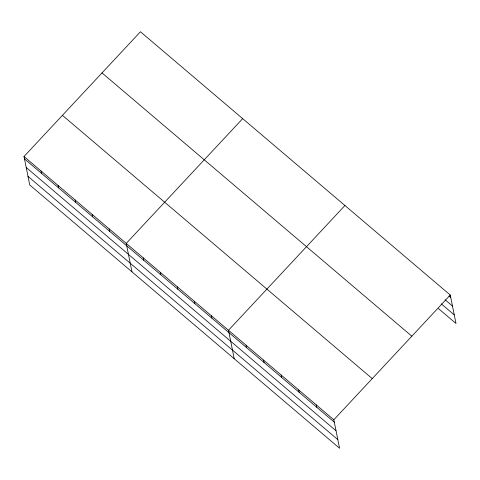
<?xml version="1.0" encoding="UTF-8"?>
<svg xmlns="http://www.w3.org/2000/svg" width="480" height="480" viewBox="0 0 480 480"><rect width="100%" height="100%" fill="white"/><g stroke="black" fill="none" stroke-linecap="round" stroke-linejoin="round"><path stroke-width="0.72" d="M24 156.51L333.822 419.79L339.564 448.248L29.736 184.968L24 156.51L140.436 31.752L450.264 295.032L456 323.49L438.444 308.574M242.682 118.632L126.24 243.39L131.982 271.848M344.922 205.518L228.486 330.276L234.222 358.734M333.822 419.79L450.264 295.032M449.046 295.98L450.744 297.42M445.116 299.766L452.478 306.024M441.24 303.822L454.266 314.892M102.012 72.918L411.84 336.204M62.424 115.338L372.246 378.624M24.48 158.892L334.308 422.178M26.214 167.496L336.042 430.782M28.002 176.364L337.83 439.644M316.266 404.874L316.752 407.256M298.71 389.952L299.19 392.34M281.154 375.03L281.634 377.418M263.598 360.114L264.078 362.502M246.042 345.192L246.522 347.58M211.446 315.792L211.926 318.18M194.406 301.314L194.886 303.702M177.366 286.83L177.846 289.218M160.32 272.352L160.806 274.74M143.28 257.874L143.766 260.256M109.2 228.912L109.68 231.294M92.16 214.428L92.64 216.816M75.12 199.95L75.6 202.338M58.08 185.466L58.56 187.854M41.04 170.988L41.52 173.376"/></g></svg>
